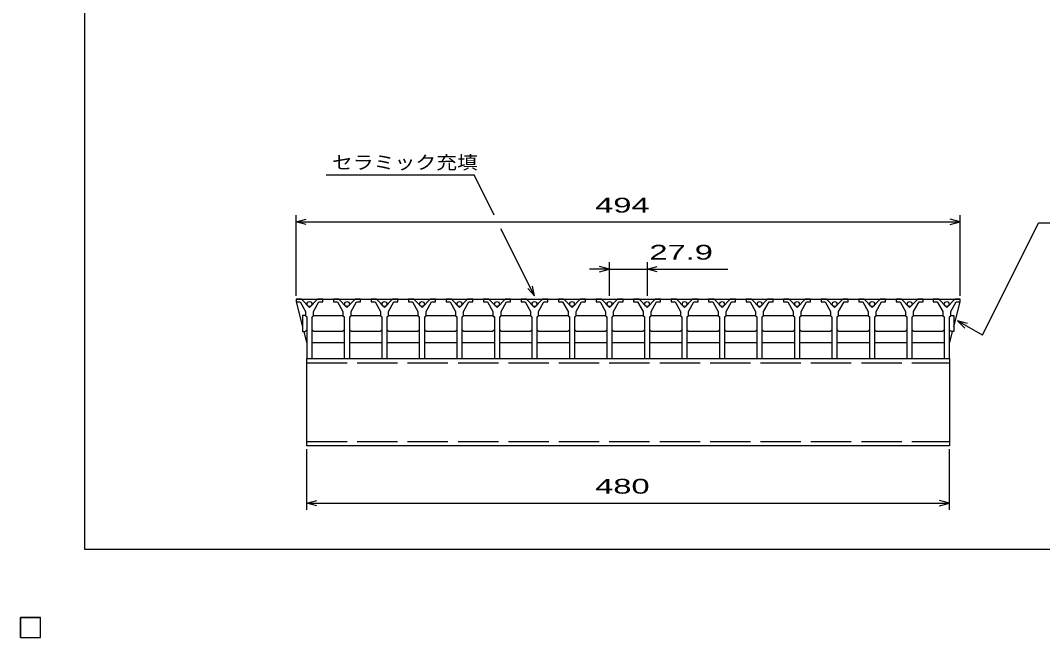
# Model space of a CAD drawing. Units: millimetres, scale not verified. Extents: x -910 to 868, y -641 to 524.
# Drawn here: x -910 to -150, y -641 to -182 of the extents above; entities that cross this region are included whole.
import ezdxf
from ezdxf.enums import TextEntityAlignment as Align

# ---------------------------------------------------------------- set-up
doc = ezdxf.new("R2010")
doc.units = ezdxf.units.MM
doc.header["$LTSCALE"] = 5
doc.linetypes.add('DASHED', pattern=[7.5, 6, -1.5])
for name, color, linetype, lineweight in [('CADPAC_LAYER_0000', 150, 'Continuous', 25), ('CADPAC_LAYER_0016', 3, 'Continuous', 25), ('CADPAC_LAYER_0022', 2, 'Continuous', 25)]:
    doc.layers.add(name, color=color, linetype=linetype, lineweight=lineweight)
doc.styles.add('ベクトル', font='')
doc.styles.get('ベクトル').set_extended_font_data('ベクトル')

msp = doc.modelspace()

# ---------------------------------------------------------------- linework, layer by layer
at = {"layer": 'CADPAC_LAYER_0000'}
for p, q in [((-862, -575.75), (-862, 524.25)), ((868, -575.75), (-862, -575.75))]:
    msp.add_line(p, q, dxfattribs=at)
at = {"layer": 'CADPAC_LAYER_0016'}
for p, q in [((-705, -389.75), (-705, -391.75)), ((-701, -389.75), (-705, -389.75)), ((-705, -389.75), (-211, -389.75)), ((-705, -389.75), (-705, -391.75)), ((-705, -391.75), (-702, -391.75)), ((-705, -391.75), (-700.25, -410.137)), ((-702, -391.75), (-698, -398.75)), ((-695, -395.75), (-701, -389.75)), ((-689, -389.75), (-695, -395.75)), ((-692, -398.75), (-688, -391.75)), ((-685, -389.75), (-689, -389.75)), ((-688, -391.75), (-685, -391.75)), ((-685, -391.75), (-685, -389.75)), ((-677.1, -389.75), (-677.1, -391.75)), ((-673.1, -389.75), (-677.1, -389.75)), ((-677.1, -391.75), (-674.1, -391.75)), ((-674.1, -391.75), (-670.1, -398.75)), ((-667.1, -395.75), (-673.1, -389.75)), ((-661.1, -389.75), (-667.1, -395.75)), ((-664.1, -398.75), (-660.1, -391.75)), ((-657.1, -389.75), (-661.1, -389.75)), ((-660.1, -391.75), (-657.1, -391.75)), ((-657.1, -391.75), (-657.1, -389.75)), ((-649.2, -389.75), (-649.2, -391.75)), ((-645.2, -389.75), (-649.2, -389.75)), ((-649.2, -391.75), (-646.2, -391.75)), ((-646.2, -391.75), (-642.2, -398.75)), ((-639.2, -395.75), (-645.2, -389.75)), ((-633.2, -389.75), (-639.2, -395.75)), ((-636.2, -398.75), (-632.2, -391.75)), ((-629.2, -389.75), (-633.2, -389.75)), ((-632.2, -391.75), (-629.2, -391.75)), ((-629.2, -391.75), (-629.2, -389.75)), ((-621.3, -389.75), (-621.3, -391.75)), ((-617.3, -389.75), (-621.3, -389.75)), ((-621.3, -391.75), (-618.3, -391.75)), ((-618.3, -391.75), (-614.3, -398.75)), ((-611.3, -395.75), (-617.3, -389.75)), ((-605.3, -389.75), (-611.3, -395.75)), ((-608.3, -398.75), (-604.3, -391.75)), ((-601.3, -389.75), (-605.3, -389.75)), ((-604.3, -391.75), (-601.3, -391.75)), ((-601.3, -391.75), (-601.3, -389.75)), ((-593.4, -389.75), (-593.4, -391.75)), ((-589.4, -389.75), (-593.4, -389.75)), ((-593.4, -391.75), (-590.4, -391.75)), ((-590.4, -391.75), (-586.4, -398.75)), ((-583.4, -395.75), (-589.4, -389.75)), ((-577.4, -389.75), (-583.4, -395.75)), ((-580.4, -398.75), (-576.4, -391.75)), ((-573.4, -389.75), (-577.4, -389.75)), ((-576.4, -391.75), (-573.4, -391.75)), ((-573.4, -391.75), (-573.4, -389.75)), ((-565.5, -389.75), (-565.5, -391.75)), ((-561.5, -389.75), (-565.5, -389.75)), ((-565.5, -391.75), (-562.5, -391.75)), ((-562.5, -391.75), (-558.5, -398.75)), ((-555.5, -395.75), (-561.5, -389.75)), ((-549.5, -389.75), (-555.5, -395.75)), ((-552.5, -398.75), (-548.5, -391.75)), ((-545.5, -389.75), (-549.5, -389.75)), ((-548.5, -391.75), (-545.5, -391.75)), ((-545.5, -391.75), (-545.5, -389.75)), ((-537.6, -389.75), (-537.6, -391.75)), ((-533.6, -389.75), (-537.6, -389.75)), ((-537.6, -391.75), (-534.6, -391.75)), ((-534.6, -391.75), (-530.6, -398.75)), ((-527.6, -395.75), (-533.6, -389.75)), ((-521.6, -389.75), (-527.6, -395.75)), ((-524.6, -398.75), (-520.6, -391.75)), ((-517.6, -389.75), (-521.6, -389.75)), ((-520.6, -391.75), (-517.6, -391.75)), ((-517.6, -391.75), (-517.6, -389.75)), ((-509.7, -389.75), (-509.7, -391.75)), ((-505.7, -389.75), (-509.7, -389.75)), ((-509.7, -391.75), (-506.7, -391.75)), ((-506.7, -391.75), (-502.7, -398.75)), ((-499.7, -395.75), (-505.7, -389.75)), ((-493.7, -389.75), (-499.7, -395.75)), ((-496.7, -398.75), (-492.7, -391.75)), ((-489.7, -389.75), (-493.7, -389.75)), ((-492.7, -391.75), (-489.7, -391.75)), ((-489.7, -391.75), (-489.7, -389.75)), ((-481.8, -389.75), (-481.8, -391.75)), ((-477.8, -389.75), (-481.8, -389.75)), ((-481.8, -391.75), (-478.8, -391.75)), ((-478.8, -391.75), (-474.8, -398.75)), ((-471.8, -395.75), (-477.8, -389.75)), ((-465.8, -389.75), (-471.8, -395.75)), ((-468.8, -398.75), (-464.8, -391.75)), ((-461.8, -389.75), (-465.8, -389.75)), ((-464.8, -391.75), (-461.8, -391.75)), ((-461.8, -391.75), (-461.8, -389.75)), ((-453.9, -389.75), (-453.9, -391.75)), ((-449.9, -389.75), (-453.9, -389.75)), ((-453.9, -391.75), (-450.9, -391.75)), ((-450.9, -391.75), (-446.9, -398.75)), ((-443.9, -395.75), (-449.9, -389.75)), ((-437.9, -389.75), (-443.9, -395.75)), ((-440.9, -398.75), (-436.9, -391.75)), ((-433.9, -389.75), (-437.9, -389.75)), ((-436.9, -391.75), (-433.9, -391.75)), ((-433.9, -391.75), (-433.9, -389.75)), ((-426, -389.75), (-426, -391.75)), ((-422, -389.75), (-426, -389.75)), ((-426, -391.75), (-423, -391.75)), ((-423, -391.75), (-419, -398.75)), ((-416, -395.75), (-422, -389.75)), ((-410, -389.75), (-416, -395.75)), ((-413, -398.75), (-409, -391.75)), ((-406, -389.75), (-410, -389.75)), ((-409, -391.75), (-406, -391.75)), ((-406, -391.75), (-406, -389.75)), ((-398.1, -389.75), (-398.1, -391.75)), ((-394.1, -389.75), (-398.1, -389.75)), ((-398.1, -391.75), (-395.1, -391.75)), ((-395.1, -391.75), (-391.1, -398.75)), ((-388.1, -395.75), (-394.1, -389.75)), ((-382.1, -389.75), (-388.1, -395.75)), ((-385.1, -398.75), (-381.1, -391.75)), ((-378.1, -389.75), (-382.1, -389.75)), ((-381.1, -391.75), (-378.1, -391.75)), ((-378.1, -391.75), (-378.1, -389.75)), ((-370.2, -389.75), (-370.2, -391.75)), ((-366.2, -389.75), (-370.2, -389.75)), ((-370.2, -391.75), (-367.2, -391.75)), ((-367.2, -391.75), (-363.2, -398.75)), ((-360.2, -395.75), (-366.2, -389.75)), ((-354.2, -389.75), (-360.2, -395.75)), ((-357.2, -398.75), (-353.2, -391.75)), ((-350.2, -389.75), (-354.2, -389.75)), ((-353.2, -391.75), (-350.2, -391.75)), ((-350.2, -391.75), (-350.2, -389.75)), ((-342.3, -389.75), (-342.3, -391.75)), ((-338.3, -389.75), (-342.3, -389.75)), ((-342.3, -391.75), (-339.3, -391.75)), ((-339.3, -391.75), (-335.3, -398.75)), ((-332.3, -395.75), (-338.3, -389.75)), ((-326.3, -389.75), (-332.3, -395.75)), ((-329.3, -398.75), (-325.3, -391.75)), ((-322.3, -389.75), (-326.3, -389.75)), ((-325.3, -391.75), (-322.3, -391.75)), ((-322.3, -391.75), (-322.3, -389.75)), ((-314.4, -389.75), (-314.4, -391.75)), ((-310.4, -389.75), (-314.4, -389.75)), ((-314.4, -391.75), (-311.4, -391.75)), ((-311.4, -391.75), (-307.4, -398.75)), ((-304.4, -395.75), (-310.4, -389.75)), ((-298.4, -389.75), (-304.4, -395.75)), ((-301.4, -398.75), (-297.4, -391.75)), ((-294.4, -389.75), (-298.4, -389.75)), ((-297.4, -391.75), (-294.4, -391.75)), ((-294.4, -391.75), (-294.4, -389.75)), ((-286.5, -389.75), (-286.5, -391.75)), ((-282.5, -389.75), (-286.5, -389.75)), ((-286.5, -391.75), (-283.5, -391.75)), ((-283.5, -391.75), (-279.5, -398.75)), ((-276.5, -395.75), (-282.5, -389.75)), ((-270.5, -389.75), (-276.5, -395.75)), ((-273.5, -398.75), (-269.5, -391.75)), ((-266.5, -389.75), (-270.5, -389.75)), ((-269.5, -391.75), (-266.5, -391.75)), ((-266.5, -391.75), (-266.5, -389.75)), ((-258.6, -389.75), (-258.6, -391.75)), ((-254.6, -389.75), (-258.6, -389.75)), ((-258.6, -391.75), (-255.6, -391.75)), ((-255.6, -391.75), (-251.6, -398.75)), ((-248.6, -395.75), (-254.6, -389.75)), ((-242.6, -389.75), (-248.6, -395.75)), ((-245.6, -398.75), (-241.6, -391.75)), ((-238.6, -389.75), (-242.6, -389.75)), ((-241.6, -391.75), (-238.6, -391.75)), ((-238.6, -391.75), (-238.6, -389.75)), ((-231, -389.75), (-231, -391.75)), ((-227, -389.75), (-231, -389.75)), ((-231, -391.75), (-228, -391.75)), ((-228, -391.75), (-224, -398.75)), ((-221, -395.75), (-227, -389.75)), ((-215, -389.75), (-221, -395.75)), ((-218, -398.75), (-214, -391.75)), ((-215.75, -410.137), (-211, -391.75)), ((-211, -389.75), (-215, -389.75)), ((-214, -391.75), (-211, -391.75)), ((-211, -391.75), (-211, -389.75)), ((-698.25, -401.75), (-700.25, -401.75)), ((-700.25, -401.75), (-700.25, -413.75)), ((-697.25, -402.75), (-698.25, -401.75)), ((-698, -398.75), (-698, -401.75)), ((-698, -401.75), (-697, -402.75)), ((-697, -402.75), (-697, -433.75)), ((-693, -402.75), (-692, -401.75)), ((-693, -433.75), (-693, -402.75)), ((-692.75, -402.75), (-691.75, -401.75)), ((-692, -401.75), (-692, -398.75)), ((-691.75, -401.75), (-670.35, -401.75)), ((-670.35, -401.75), (-669.35, -402.75)), ((-670.1, -398.75), (-670.1, -401.75)), ((-670.1, -401.75), (-669.1, -402.75)), ((-669.1, -402.75), (-669.1, -433.75)), ((-665.1, -402.75), (-664.1, -401.75)), ((-665.1, -433.75), (-665.1, -402.75)), ((-664.85, -402.75), (-663.85, -401.75)), ((-664.1, -401.75), (-664.1, -398.75)), ((-663.85, -401.75), (-642.45, -401.75)), ((-642.45, -401.75), (-641.45, -402.75)), ((-642.2, -398.75), (-642.2, -401.75)), ((-642.2, -401.75), (-641.2, -402.75)), ((-641.2, -402.75), (-641.2, -433.75)), ((-637.2, -402.75), (-636.2, -401.75)), ((-637.2, -433.75), (-637.2, -402.75)), ((-636.95, -402.75), (-635.95, -401.75)), ((-636.2, -401.75), (-636.2, -398.75)), ((-635.95, -401.75), (-614.55, -401.75)), ((-614.55, -401.75), (-613.55, -402.75)), ((-614.3, -398.75), (-614.3, -401.75)), ((-614.3, -401.75), (-613.3, -402.75)), ((-613.3, -402.75), (-613.3, -433.75)), ((-609.3, -402.75), (-608.3, -401.75)), ((-609.3, -433.75), (-609.3, -402.75)), ((-609.05, -402.75), (-608.05, -401.75)), ((-608.3, -401.75), (-608.3, -398.75)), ((-608.05, -401.75), (-586.65, -401.75)), ((-586.65, -401.75), (-585.65, -402.75)), ((-586.4, -398.75), (-586.4, -401.75)), ((-586.4, -401.75), (-585.4, -402.75)), ((-585.4, -402.75), (-585.4, -433.75)), ((-581.4, -402.75), (-580.4, -401.75)), ((-581.4, -433.75), (-581.4, -402.75)), ((-581.15, -402.75), (-580.15, -401.75)), ((-580.4, -401.75), (-580.4, -398.75)), ((-580.15, -401.75), (-558.75, -401.75)), ((-558.75, -401.75), (-557.75, -402.75)), ((-558.5, -398.75), (-558.5, -401.75)), ((-558.5, -401.75), (-557.5, -402.75)), ((-557.5, -402.75), (-557.5, -433.75)), ((-553.5, -402.75), (-552.5, -401.75)), ((-553.5, -433.75), (-553.5, -402.75)), ((-553.25, -402.75), (-552.25, -401.75)), ((-552.5, -401.75), (-552.5, -398.75)), ((-552.25, -401.75), (-530.85, -401.75)), ((-530.85, -401.75), (-529.85, -402.75)), ((-530.6, -398.75), (-530.6, -401.75)), ((-530.6, -401.75), (-529.6, -402.75)), ((-529.6, -402.75), (-529.6, -433.75)), ((-525.6, -402.75), (-524.6, -401.75)), ((-525.6, -433.75), (-525.6, -402.75)), ((-525.35, -402.75), (-524.35, -401.75)), ((-524.6, -401.75), (-524.6, -398.75)), ((-524.35, -401.75), (-502.95, -401.75)), ((-502.95, -401.75), (-501.95, -402.75)), ((-502.7, -398.75), (-502.7, -401.75)), ((-502.7, -401.75), (-501.7, -402.75)), ((-501.7, -402.75), (-501.7, -433.75)), ((-497.7, -402.75), (-496.7, -401.75)), ((-497.7, -433.75), (-497.7, -402.75)), ((-497.45, -402.75), (-496.45, -401.75)), ((-496.7, -401.75), (-496.7, -398.75)), ((-496.45, -401.75), (-475.05, -401.75)), ((-475.05, -401.75), (-474.05, -402.75)), ((-474.8, -398.75), (-474.8, -401.75)), ((-474.8, -401.75), (-473.8, -402.75)), ((-473.8, -402.75), (-473.8, -433.75)), ((-469.8, -402.75), (-468.8, -401.75)), ((-469.8, -433.75), (-469.8, -402.75)), ((-469.55, -402.75), (-468.55, -401.75)), ((-468.8, -401.75), (-468.8, -398.75)), ((-468.55, -401.75), (-447.15, -401.75)), ((-447.15, -401.75), (-446.15, -402.75)), ((-446.9, -398.75), (-446.9, -401.75)), ((-446.9, -401.75), (-445.9, -402.75)), ((-445.9, -402.75), (-445.9, -433.75)), ((-441.9, -402.75), (-440.9, -401.75)), ((-441.9, -433.75), (-441.9, -402.75)), ((-441.65, -402.75), (-440.65, -401.75)), ((-440.9, -401.75), (-440.9, -398.75)), ((-440.65, -401.75), (-419.25, -401.75)), ((-419.25, -401.75), (-418.25, -402.75)), ((-419, -398.75), (-419, -401.75)), ((-419, -401.75), (-418, -402.75)), ((-418, -402.75), (-418, -433.75)), ((-414, -402.75), (-413, -401.75)), ((-414, -433.75), (-414, -402.75)), ((-413.75, -402.75), (-412.75, -401.75)), ((-413, -401.75), (-413, -398.75)), ((-412.75, -401.75), (-391.35, -401.75)), ((-391.35, -401.75), (-390.35, -402.75)), ((-391.1, -398.75), (-391.1, -401.75)), ((-391.1, -401.75), (-390.1, -402.75)), ((-390.1, -402.75), (-390.1, -433.75)), ((-386.1, -402.75), (-385.1, -401.75)), ((-386.1, -433.75), (-386.1, -402.75)), ((-385.85, -402.75), (-384.85, -401.75)), ((-385.1, -401.75), (-385.1, -398.75)), ((-384.85, -401.75), (-363.45, -401.75)), ((-363.45, -401.75), (-362.45, -402.75)), ((-363.2, -398.75), (-363.2, -401.75)), ((-363.2, -401.75), (-362.2, -402.75)), ((-362.2, -402.75), (-362.2, -433.75)), ((-358.2, -402.75), (-357.2, -401.75)), ((-358.2, -433.75), (-358.2, -402.75)), ((-357.95, -402.75), (-356.95, -401.75)), ((-357.2, -401.75), (-357.2, -398.75)), ((-356.95, -401.75), (-335.55, -401.75)), ((-335.55, -401.75), (-334.55, -402.75)), ((-335.3, -398.75), (-335.3, -401.75)), ((-335.3, -401.75), (-334.3, -402.75)), ((-334.3, -402.75), (-334.3, -433.75)), ((-330.3, -402.75), (-329.3, -401.75)), ((-330.3, -433.75), (-330.3, -402.75)), ((-330.05, -402.75), (-329.05, -401.75)), ((-329.3, -401.75), (-329.3, -398.75)), ((-329.05, -401.75), (-307.65, -401.75)), ((-307.65, -401.75), (-306.65, -402.75)), ((-307.4, -398.75), (-307.4, -401.75)), ((-307.4, -401.75), (-306.4, -402.75)), ((-306.4, -402.75), (-306.4, -433.75)), ((-302.4, -402.75), (-301.4, -401.75)), ((-302.4, -433.75), (-302.4, -402.75)), ((-302.15, -402.75), (-301.15, -401.75)), ((-301.4, -401.75), (-301.4, -398.75)), ((-301.15, -401.75), (-279.75, -401.75)), ((-279.75, -401.75), (-278.75, -402.75)), ((-279.5, -398.75), (-279.5, -401.75)), ((-279.5, -401.75), (-278.5, -402.75)), ((-278.5, -402.75), (-278.5, -433.75)), ((-274.5, -402.75), (-273.5, -401.75)), ((-274.5, -433.75), (-274.5, -402.75)), ((-274.25, -402.75), (-273.25, -401.75)), ((-273.5, -401.75), (-273.5, -398.75)), ((-273.25, -401.75), (-251.85, -401.75)), ((-251.85, -401.75), (-250.85, -402.75)), ((-251.6, -398.75), (-251.6, -401.75)), ((-251.6, -401.75), (-250.6, -402.75)), ((-250.6, -402.75), (-250.6, -433.75)), ((-246.6, -402.75), (-245.6, -401.75)), ((-246.6, -433.75), (-246.6, -402.75)), ((-246.35, -402.75), (-245.35, -401.75)), ((-245.6, -401.75), (-245.6, -398.75)), ((-245.35, -401.75), (-224.25, -401.75)), ((-224.25, -401.75), (-223.25, -402.75)), ((-224, -398.75), (-224, -401.75)), ((-224, -401.75), (-223, -402.75)), ((-223, -402.75), (-223, -433.75)), ((-219, -402.75), (-218, -401.75)), ((-219, -433.75), (-219, -402.75)), ((-218.75, -402.75), (-217.75, -401.75)), ((-218, -401.75), (-218, -398.75)), ((-217.75, -401.75), (-215.75, -401.75)), ((-215.75, -401.75), (-215.75, -413.75)), ((-700.25, -413.75), (-698.25, -413.75)), ((-699.317, -413.75), (-697.25, -421.75)), ((-698.25, -413.75), (-697.25, -412.75)), ((-691.75, -413.75), (-692.75, -412.75)), ((-670.35, -413.75), (-691.75, -413.75)), ((-669.35, -412.75), (-670.35, -413.75)), ((-663.85, -413.75), (-664.85, -412.75)), ((-642.45, -413.75), (-663.85, -413.75)), ((-641.45, -412.75), (-642.45, -413.75)), ((-635.95, -413.75), (-636.95, -412.75)), ((-614.55, -413.75), (-635.95, -413.75)), ((-613.55, -412.75), (-614.55, -413.75)), ((-608.05, -413.75), (-609.05, -412.75)), ((-586.65, -413.75), (-608.05, -413.75)), ((-585.65, -412.75), (-586.65, -413.75)), ((-580.15, -413.75), (-581.15, -412.75)), ((-558.75, -413.75), (-580.15, -413.75)), ((-557.75, -412.75), (-558.75, -413.75)), ((-552.25, -413.75), (-553.25, -412.75)), ((-530.85, -413.75), (-552.25, -413.75)), ((-529.85, -412.75), (-530.85, -413.75)), ((-524.35, -413.75), (-525.35, -412.75)), ((-502.95, -413.75), (-524.35, -413.75)), ((-501.95, -412.75), (-502.95, -413.75)), ((-496.45, -413.75), (-497.45, -412.75)), ((-475.05, -413.75), (-496.45, -413.75)), ((-474.05, -412.75), (-475.05, -413.75)), ((-468.55, -413.75), (-469.55, -412.75)), ((-447.15, -413.75), (-468.55, -413.75)), ((-446.15, -412.75), (-447.15, -413.75)), ((-440.65, -413.75), (-441.65, -412.75)), ((-419.25, -413.75), (-440.65, -413.75)), ((-418.25, -412.75), (-419.25, -413.75)), ((-412.75, -413.75), (-413.75, -412.75)), ((-391.35, -413.75), (-412.75, -413.75)), ((-390.35, -412.75), (-391.35, -413.75)), ((-384.85, -413.75), (-385.85, -412.75)), ((-363.45, -413.75), (-384.85, -413.75)), ((-362.45, -412.75), (-363.45, -413.75)), ((-356.95, -413.75), (-357.95, -412.75)), ((-335.55, -413.75), (-356.95, -413.75)), ((-334.55, -412.75), (-335.55, -413.75)), ((-329.05, -413.75), (-330.05, -412.75)), ((-307.65, -413.75), (-329.05, -413.75)), ((-306.65, -412.75), (-307.65, -413.75)), ((-301.15, -413.75), (-302.15, -412.75)), ((-279.75, -413.75), (-301.15, -413.75)), ((-278.75, -412.75), (-279.75, -413.75)), ((-273.25, -413.75), (-274.25, -412.75)), ((-251.85, -413.75), (-273.25, -413.75)), ((-250.85, -412.75), (-251.85, -413.75)), ((-245.35, -413.75), (-246.35, -412.75)), ((-224.25, -413.75), (-245.35, -413.75)), ((-223.25, -412.75), (-224.25, -413.75)), ((-217.75, -413.75), (-218.75, -412.75)), ((-218.75, -421.75), (-216.683, -413.75)), ((-215.75, -413.75), (-217.75, -413.75)), ((-692.75, -421.75), (-669.35, -421.75)), ((-664.85, -421.75), (-641.45, -421.75)), ((-636.95, -421.75), (-613.55, -421.75)), ((-609.05, -421.75), (-585.65, -421.75)), ((-581.15, -421.75), (-557.75, -421.75)), ((-553.25, -421.75), (-529.85, -421.75)), ((-525.35, -421.75), (-501.95, -421.75)), ((-497.45, -421.75), (-474.05, -421.75)), ((-469.55, -421.75), (-446.15, -421.75)), ((-441.65, -421.75), (-418.25, -421.75)), ((-413.75, -421.75), (-390.35, -421.75)), ((-385.85, -421.75), (-362.45, -421.75)), ((-357.95, -421.75), (-334.55, -421.75)), ((-330.05, -421.75), (-306.65, -421.75)), ((-302.15, -421.75), (-278.75, -421.75)), ((-274.25, -421.75), (-250.85, -421.75)), ((-246.35, -421.75), (-223.25, -421.75)), ((-697, -433.75), (-693, -433.75)), ((-697, -433.75), (-219, -433.75)), ((-697, -498.75), (-697, -433.75)), ((-669.1, -433.75), (-665.1, -433.75)), ((-641.2, -433.75), (-637.2, -433.75)), ((-613.3, -433.75), (-609.3, -433.75)), ((-585.4, -433.75), (-581.4, -433.75)), ((-557.5, -433.75), (-553.5, -433.75)), ((-529.6, -433.75), (-525.6, -433.75)), ((-501.7, -433.75), (-497.7, -433.75)), ((-473.8, -433.75), (-469.8, -433.75)), ((-445.9, -433.75), (-441.9, -433.75)), ((-418, -433.75), (-414, -433.75)), ((-390.1, -433.75), (-386.1, -433.75)), ((-362.2, -433.75), (-358.2, -433.75)), ((-334.3, -433.75), (-330.3, -433.75)), ((-306.4, -433.75), (-302.4, -433.75)), ((-278.5, -433.75), (-274.5, -433.75)), ((-250.6, -433.75), (-246.6, -433.75)), ((-223, -433.75), (-219, -433.75)), ((-219, -433.75), (-219, -498.75)), ((-219, -498.75), (-697, -498.75)), ((-910, -626.25), (-895, -626.25)), ((-910, -641.25), (-910, -626.25)), ((-910, -626.25), (-895, -626.25)), ((-910, -641.25), (-910, -626.25)), ((-910, -626.25), (-895, -626.25)), ((-910, -641.25), (-910, -626.25)), ((-910, -626.25), (-895, -626.25)), ((-910, -641.25), (-910, -626.25)), ((-910, -626.25), (-895, -626.25)), ((-910, -641.25), (-910, -626.25)), ((-895, -641.25), (-895, -626.25)), ((-895, -641.25), (-895, -626.25)), ((-895, -641.25), (-895, -626.25)), ((-895, -641.25), (-895, -626.25)), ((-895, -641.25), (-895, -626.25)), ((-910, -641.25), (-895, -641.25)), ((-910, -641.25), (-895, -641.25)), ((-910, -641.25), (-895, -641.25)), ((-910, -641.25), (-895, -641.25)), ((-910, -641.25), (-895, -641.25))]:
    msp.add_line(p, q, dxfattribs=at)
at = {"layer": 'CADPAC_LAYER_0016', "linetype": 'DASHED'}
for p, q in [((-697, -436.95), (-219, -436.95)), ((-697, -495.55), (-219, -495.55))]:
    msp.add_line(p, q, dxfattribs=at)
at = {"layer": 'CADPAC_LAYER_0016'}
for centre in [(-695, -393.25), (-667.1, -393.25), (-639.2, -393.25), (-611.3, -393.25), (-583.4, -393.25), (-555.5, -393.25), (-527.6, -393.25), (-499.7, -393.25), (-471.8, -393.25), (-443.9, -393.25), (-416, -393.25), (-388.1, -393.25), (-360.2, -393.25), (-332.3, -393.25), (-304.4, -393.25), (-276.5, -393.25), (-248.6, -393.25), (-221, -393.25)]:
    msp.add_circle(centre, 1.8, dxfattribs=at)
at = {"layer": 'CADPAC_LAYER_0022', "color": 4}
for p, q in [((-682.6, -297.25), (-572.6, -297.25)), ((-557.6, -327.25), (-572.6, -297.25)), ((-705, -387.25), (-705, -327.25)), ((-705, -332.25), (-697.5, -330.25)), ((-697.5, -334.25), (-705, -332.25)), ((-705, -332.25), (-211, -332.25)), ((-211, -332.25), (-218.5, -330.25)), ((-218.5, -334.25), (-211, -332.25)), ((-211, -387.25), (-211, -327.25)), ((-194.5, -416.45), (-152.75, -332.95)), ((-152.75, -332.95), (-57.75, -332.95)), ((-527.6, -387.25), (-552.6, -337.25)), ((-471.8, -387.25), (-471.8, -362.25)), ((-443.9, -362.25), (-443.9, -387.25)), ((-471.8, -367.25), (-486.8, -367.25)), ((-471.8, -367.25), (-479.3, -365.25)), ((-479.3, -369.25), (-471.8, -367.25)), ((-471.8, -367.25), (-443.9, -367.25)), ((-443.9, -367.25), (-436.4, -365.25)), ((-436.4, -369.25), (-443.9, -367.25)), ((-443.9, -367.25), (-383.9, -367.25)), ((-527.6, -387.25), (-529.1, -379.95)), ((-527.6, -387.25), (-532.6, -381.75)), ((-205.5, -407.75), (-213, -405.75)), ((-207.5, -411.25), (-213, -405.75)), ((-194.5, -416.45), (-213, -405.75)), ((-697, -546.25), (-697, -501.25)), ((-219, -546.25), (-219, -501.25)), ((-697, -541.25), (-689.5, -539.25)), ((-219, -541.25), (-226.5, -539.25)), ((-689.5, -543.25), (-697, -541.25)), ((-697, -541.25), (-219, -541.25)), ((-226.5, -543.25), (-219, -541.25)), ((-895, -626.25), (-910, -626.25)), ((-910, -626.25), (-910, -641.25)), ((-895, -626.25), (-910, -626.25)), ((-910, -626.25), (-910, -641.25)), ((-895, -626.25), (-910, -626.25)), ((-910, -626.25), (-910, -641.25)), ((-895, -641.25), (-895, -626.25)), ((-895, -641.25), (-895, -626.25)), ((-895, -641.25), (-895, -626.25)), ((-910, -641.25), (-895, -641.25)), ((-910, -641.25), (-895, -641.25)), ((-910, -641.25), (-895, -641.25))]:
    msp.add_line(p, q, dxfattribs=at)
at = {"layer": 'CADPAC_LAYER_0022'}
for p, q in [((-895, -626.25), (-910, -626.25)), ((-910, -626.25), (-910, -641.25)), ((-895, -626.25), (-910, -626.25)), ((-910, -626.25), (-910, -641.25)), ((-895, -626.25), (-910, -626.25)), ((-910, -626.25), (-910, -641.25)), ((-895, -641.25), (-895, -626.25)), ((-895, -641.25), (-895, -626.25)), ((-895, -641.25), (-895, -626.25)), ((-910, -641.25), (-895, -641.25)), ((-910, -641.25), (-895, -641.25)), ((-910, -641.25), (-895, -641.25))]:
    msp.add_line(p, q, dxfattribs=at)

# ---------------------------------------------------------------- texts
at = {"layer": 'CADPAC_LAYER_0022', "style": 'ベクトル'}
for s, height, width, p in [('セラミック充填', 9.897, 1.15, (-678.35, -288)), (' 494 ', 11, 1.65, (-489.25, -319.75)), (' 27.9 ', 11, 1.65, (-448.9, -354.75)), (' 480 ', 11, 1.65, (-489.25, -528.75))]:
    msp.add_text(s, height=height, dxfattribs=dict(at, width=width)).set_placement(p, align=Align.MIDDLE_LEFT)

doc.saveas('drawing.dxf')
